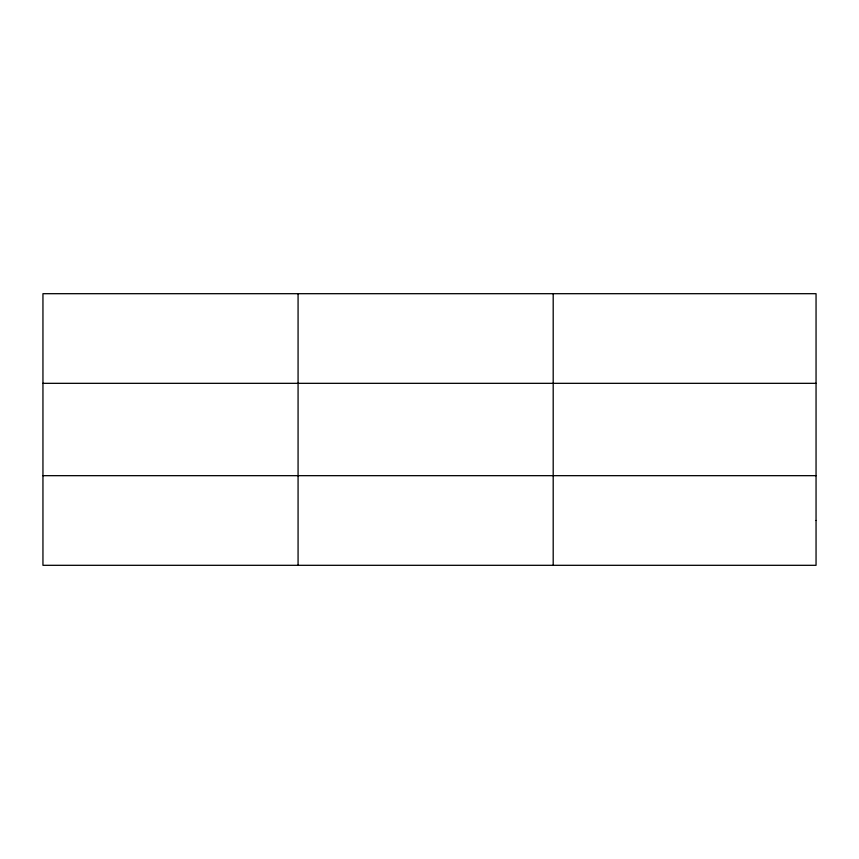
<?xml version="1.0" encoding="UTF-8"?>
<svg xmlns="http://www.w3.org/2000/svg" width="859" height="859" viewBox="0 0 859 859"><rect width="100%" height="100%" fill="white"/><g stroke="black" fill="none" stroke-linecap="round" stroke-linejoin="round"><path stroke-width="1.29" d="M298.073 565.308L298.073 293.692M553.196 565.308L553.196 293.692M42.95 383.329L816.05 383.329M42.95 475.671L816.05 475.671M816.05 520.49L816.05 565.308L42.95 565.308L42.95 293.692L816.05 293.692L816.05 520.49"/></g></svg>
